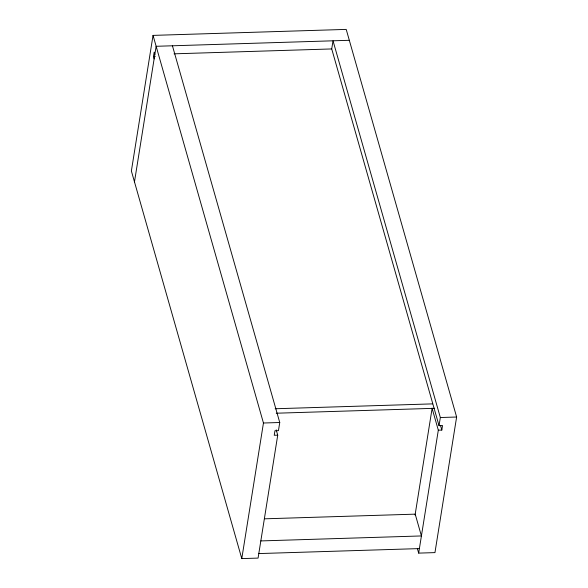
<?xml version="1.0" encoding="UTF-8"?>
<svg xmlns="http://www.w3.org/2000/svg" width="588" height="588" viewBox="0 0 588 588"><rect width="100%" height="100%" fill="white"/><g stroke="black" fill="none" stroke-linecap="round" stroke-linejoin="round"><path stroke-width="0.88" d="M417.414 548.7L418.671 553.117L434.958 552.61L456.626 417.017L346.214 29.4L153.042 35.39L131.374 170.983L241.786 558.6L258.081 558.093L277.727 435.164L276.22 429.865M154.122 58.947L153.453 56.61L154.181 52.089L154.842 54.427M134.476 181.876L156.143 46.29L349.316 40.3M241.786 558.6L263.453 423.015L153.042 35.39M172.438 45.783L279.748 422.507L278.447 430.644L274.956 430.747L274.236 435.267L277.727 435.164M415.062 515.051L432.106 408.388M418.671 553.117L438.317 430.181L432.033 408.123M439.038 425.661L440.339 417.524L333.021 40.8L331.728 48.936L439.038 425.661L442.529 425.55L441.808 430.071L438.317 430.181M174.055 53.831L331.551 48.944M153.453 56.61L155.283 56.551M275.155 408.756L432.658 403.875M276.264 413.217L434.679 408.307M263.453 423.015L279.748 422.507M440.339 417.524L456.626 417.017M264.71 518.814L415.209 514.147L421.412 535.94L260.822 540.923M258.801 553.573L419.391 548.597M440.552 425.661L441.808 430.071"/></g></svg>
